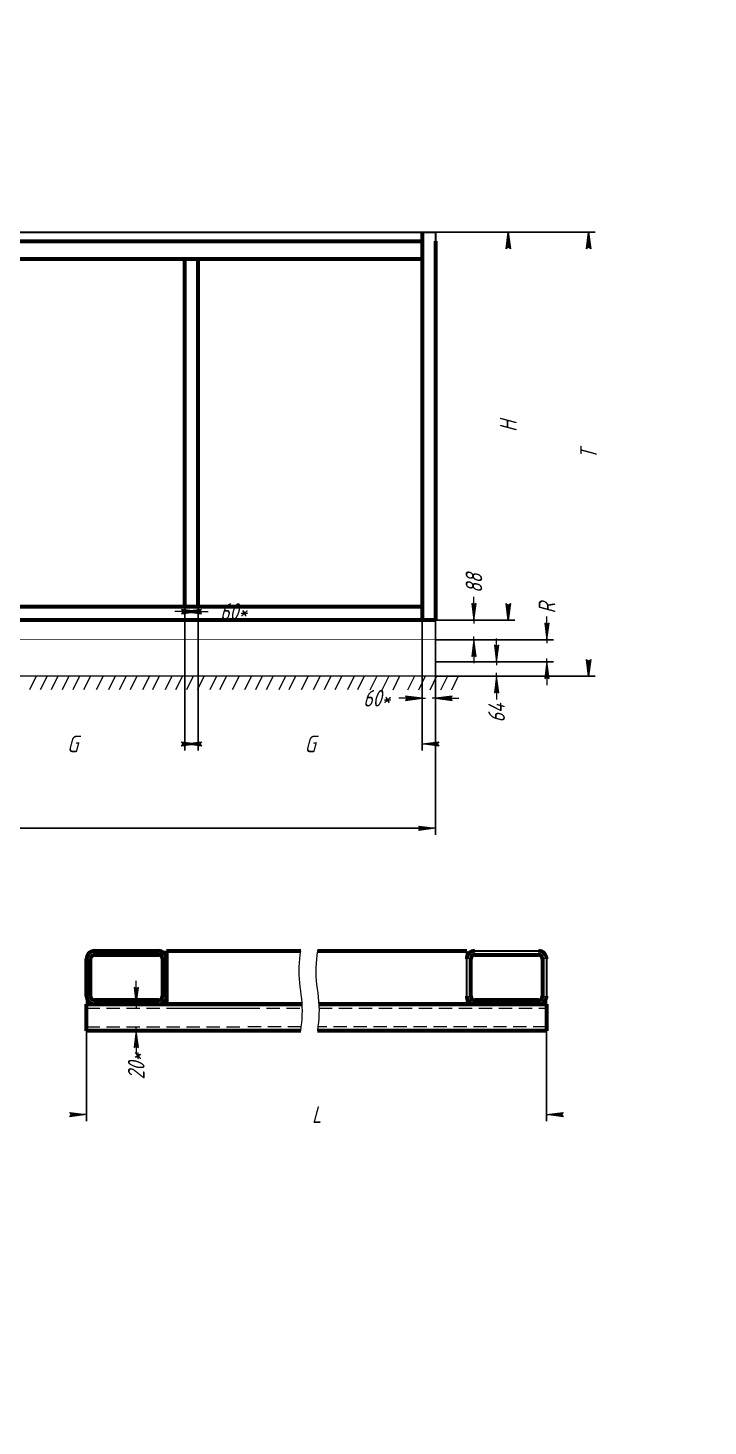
# Model space of a CAD drawing. Header units: millimetres. Extents: x 0 to 594, y 0 to 420.
# Drawn here: x 389.7 to 594, y 0 to 420 of the extents above; entities that cross this region are included whole.
import ezdxf

# ---------------------------------------------------------------- set-up
doc = ezdxf.new("R2010")
doc.units = ezdxf.units.MM
for name, pattern in [('K5LT_BASIC', [0]), ('K5LT_DASHED', [6, 4, -2]), ('K5LT_THIN', [0]), ('K5LT_THIN_INCLUDED_TO_HATCHING', [0])]:
    doc.linetypes.add(name, pattern=pattern)
for name, color, linetype, true_color in [('C', 4, 'Continuous', 0x00ffff), ('CONTOUR', 1, 'Continuous', 0xff0000), ('DIM', 6, 'Continuous', 0xff00ff), ('FOR', 7, 'Continuous', 0xffffff), ('G', 3, 'Continuous', 0x00ff00), ('R', 1, 'Continuous', 0xff0000)]:
    doc.layers.add(name, color=color, linetype=linetype, true_color=true_color)
doc.layers.add('Системный слой', color=7, linetype='Continuous')
doc.styles.add('KDIMTEXTSTYLE', font='GOST_AU.SHX', dxfattribs={"width": 0.96, "oblique": 15, "height": 5})
doc.dimstyles.new('KDIMSTYLE (0.07)', dxfattribs={"dimtxt": 5, "dimasz": 1, "dimexe": 2, "dimexo": 0, "dimgap": 1, "dimtad": 1, "dimlfac": 15, "dimtxsty": 'KDIMTEXTSTYLE', "dimsah": 1, "dimcen": 0, "dimdle": 1, "dimadec": 0, "dimazin": 0, "dimtfac": 0.667, "dimtmove": 0, "dimatfit": 3, "dimfxl": 1, "dimtvp": 1, "dimtolj": 1, "dimtzin": 0, "dimarcsym": 0})
doc.dimstyles.new('KDIMSTYLE (0.40)', dxfattribs={"dimtxt": 5, "dimasz": 1, "dimexe": 2, "dimexo": 0, "dimgap": 1, "dimtad": 1, "dimlfac": 2.5, "dimtxsty": 'KDIMTEXTSTYLE', "dimsah": 1, "dimcen": 0, "dimdle": 1, "dimadec": 0, "dimazin": 0, "dimtfac": 0.667, "dimtmove": 0, "dimatfit": 3, "dimfxl": 1, "dimtvp": 1, "dimtolj": 1, "dimtzin": 0, "dimarcsym": 0})

# ---------------------------------------------------------------- blocks, each defined once
blk = doc.blocks.new('KDIMARROW_01')
at = {"layer": 'FOR'}
blk.add_hatch(color=0, dxfattribs=at).paths.add_polyline_path([(0, 0), (-5, 0.658262491226197), (-4.5, 5.51091059616309e-16), (-5, -0.6582624912261956)])
at = {"layer": 'R', "color": 0, "linetype": 'K5LT_THIN', "lineweight": 18}
for p, q in [((-4.5, 5.51091059616309e-16), (-5, 0.658262491226197)), ((-5, 0.658262491226197), (0, 0)), ((0, 0), (-5, -0.6582624912261956)), ((-5, -0.6582624912261956), (-4.5, 5.51091059616309e-16)), ((0, 0), (-1, 0))]:
    blk.add_line(p, q, dxfattribs=at)
blk = doc.blocks.new('KDIMARROW_02')
at = {"layer": 'FOR'}
blk.add_hatch(color=0, dxfattribs=at).paths.add_polyline_path([(4.5, -5.51091059616309e-16), (5, 0.6582624912261956), (0, 0), (5, -0.658262491226197)])
at = {"layer": 'R', "color": 0, "linetype": 'K5LT_THIN', "lineweight": 18}
for p, q in [((0, 0), (-1, 0)), ((5, 0.6582624912261956), (0, 0)), ((0, 0), (5, -0.658262491226197)), ((0, 0), (7, -8.572527594031472e-16)), ((4.5, -5.51091059616309e-16), (5, 0.6582624912261956)), ((5, -0.658262491226197), (4.5, -5.51091059616309e-16))]:
    blk.add_line(p, q, dxfattribs=at)
blk = doc.blocks.new('U9')
at = {"layer": 'G', "color": 5, "linetype": 'K5LT_BASIC', "lineweight": 60, "true_color": 0x0000ff}
for p, q in [((436.8148636699734, 246.082132661504), (436.8148636699773, 350.6154659823106)), ((440.8148636699734, 246.082132661504), (440.8148636699773, 350.6154659823106))]:
    blk.add_line(p, q, dxfattribs=at)
blk = doc.blocks.new('U57')
at = {"layer": 'CONTOUR', "color": 5, "linetype": 'K5LT_BASIC', "lineweight": 60, "true_color": 0x0000ff}
for p, q in [((431.3476584883665, 142.7328359185053), (471.6718391731465, 142.7328359185053)), ((476.6718391797904, 142.7328359185053), (521.5171995815726, 142.7328359185053))]:
    blk.add_line(p, q, dxfattribs=at)
blk = doc.blocks.new('U58')
at = {"layer": 'G', "color": 5, "linetype": 'K5LT_BASIC', "lineweight": 60, "true_color": 0x0000ff}
for p, q in [((472.0828936365378, 126.7328359185053), (431.3476584883656, 126.7328359185053)), ((545.5171995817063, 126.7328359185053), (477.0826024590478, 126.7328359185053))]:
    blk.add_line(p, q, dxfattribs=at)
blk = doc.blocks.new('U59')
at = {"layer": 'R', "color": 7, "linetype": 'K5LT_DASHED', "lineweight": 18}
for p, q in [((455.3476584882264, 125.5328359185057), (472.1361772395785, 125.5328359185057)), ((477.1353304664935, 125.5328359185057), (545.5171995817063, 125.5328359185057))]:
    blk.add_line(p, q, dxfattribs=at)
blk = doc.blocks.new('U60')
at = {"layer": 'R', "color": 7, "linetype": 'K5LT_DASHED', "lineweight": 18}
for p, q in [((471.8201673263466, 119.9328359185056), (455.3476584882264, 119.9328359185056)), ((545.5171995817063, 119.9328359185056), (476.8199021252376, 119.9328359185056))]:
    blk.add_line(p, q, dxfattribs=at)
blk = doc.blocks.new('U61')
at = {"layer": 'C', "color": 5, "linetype": 'K5LT_BASIC', "lineweight": 60, "true_color": 0x0000ff}
for p, q in [((407.3476584882328, 118.7328359185053), (407.3476584882328, 126.7328359185053)), ((407.3476584882328, 126.7328359185053), (472.0828936365388, 126.7328359185053)), ((477.0826024590488, 126.7328359185053), (545.5171995817063, 126.7328359185053)), ((545.5171995817063, 126.7328359185053), (545.5171995817063, 118.7328359185053)), ((471.6718391770746, 118.7328359185053), (407.3476584882328, 118.7328359185053)), ((545.5171995817063, 118.7328359185053), (476.6718391755894, 118.7328359185053))]:
    blk.add_line(p, q, dxfattribs=at)
blk = doc.blocks.new('U56')
at = {"layer": 'CONTOUR', "color": 5, "linetype": 'K5LT_BASIC', "lineweight": 60, "true_color": 0x0000ff}
for p, q in [((407.3476584882301, 129.1328359185053), (407.3476584882301, 140.3328359185052)), ((407.3476584882328, 129.1328359185053), (407.3476584882328, 140.3328359185052))]:
    blk.add_line(p, q, dxfattribs=at)
at = {"layer": 'CONTOUR', "color": 5, "linetype": 'K5LT_BASIC', "true_color": 0x0000ff, "const_width": 0.6}
for points in [[(521.5171995815726, 142.7328359185058), (521.5171995815726, 126.7328359185053)], [(523.9171995815723, 142.7328359185055), (543.1171995817058, 142.7328359185055)], [(543.1171995817058, 142.7328359185059), (523.9171995815723, 142.7328359185059)], [(545.5171995817063, 129.1328359185055), (545.5171995817063, 140.3328359185056)], [(523.9171995815723, 126.7328359185055), (543.1171995817058, 126.7328359185055)]]:
    blk.add_lwpolyline(points, dxfattribs=at)
at = {"layer": 'G', "color": 5, "linetype": 'K5LT_BASIC', "lineweight": 60, "true_color": 0x0000ff}
for p, q in [((408.5476584882326, 129.1328359185053), (408.5476584882326, 140.3328359185052)), ((409.7476584882315, 142.7328359185058), (428.947658488366, 142.7328359185058)), ((409.7476584882315, 142.7328359185053), (428.947658488366, 142.7328359185053)), ((409.7476584882315, 141.5328359185054), (428.947658488366, 141.5328359185054)), ((430.1476584883667, 140.3328359185052), (430.1476584883667, 129.1328359185053)), ((431.3476584883665, 142.7328359185058), (431.3476584883665, 126.7328359185053)), ((431.3476584883665, 140.3328359185052), (431.3476584883665, 129.1328359185053)), ((522.7171995815725, 129.1328359185055), (522.7171995815725, 140.3328359185056)), ((523.9171995815723, 141.5328359185055), (543.1171995817058, 141.5328359185055)), ((544.3171995817065, 140.3328359185056), (544.3171995817065, 129.1328359185055)), ((428.947658488366, 127.9328359185054), (409.7476584882315, 127.9328359185054)), ((428.947658488366, 126.7328359185053), (409.7476584882315, 126.7328359185053)), ((428.947658488366, 126.7328359185053), (409.7476584882315, 126.7328359185053)), ((543.1171995817058, 127.9328359185056), (523.9171995815723, 127.9328359185056)), ((543.1171995817058, 126.7328359185055), (523.9171995815723, 126.7328359185055))]:
    blk.add_line(p, q, dxfattribs=at)
for centre, radius, start, end in [((409.7476584882324, 140.3328359185053), 2.399999999999977, 89.99999999999946, 180.0000000000005), ((409.7476584882315, 140.3328359185053), 1.199999999999986, 89.99999999999892, 180.0000000000006), ((428.947658488366, 140.3328359185053), 2.399999999999977, 0, 90.00000000000054), ((428.947658488366, 140.3328359185053), 1.199999999999986, 0, 90.0000000000011), ((523.9171995815723, 140.3328359185056), 2.4, 90, 180.0000000000005), ((523.9171995815723, 140.3328359185056), 1.200000000000063, 90.00000000000435, 179.999999999997), ((543.1171995817058, 140.3328359185056), 2.399999999999977, 0, 90), ((543.1171995817058, 140.3328359185056), 1.200000000000091, 0, 89.99999999999567), ((409.7476584882324, 129.1328359185053), 2.399999999999977, 179.9999999999995, 270.0000000000005), ((409.7476584882315, 129.1328359185054), 1.199999999999989, 179.9999999999995, 270), ((428.947658488366, 129.1328359185053), 2.399999999999977, 269.9999999999994, 0), ((428.947658488366, 129.1328359185054), 1.199999999999989, 270, 0), ((523.9171995815723, 129.1328359185055), 2.399999999999977, 179.9999999999995, 270), ((523.9171995815723, 129.1328359185055), 1.200000000000065, 180.0000000000031, 269.9999999999956), ((543.1171995817058, 129.1328359185055), 2.4, 270, 0), ((543.1171995817058, 129.1328359185055), 1.200000000000065, 270.0000000000043, 0)]:
    blk.add_arc(centre, radius, start, end, dxfattribs=at)
at = {"layer": 'R', "color": 7, "linetype": 'K5LT_DASHED', "lineweight": 18}
for p, q in [((407.3476584882328, 125.5328359185057), (455.3476584882264, 125.5328359185057)), ((435.3476584882301, 125.5328359185057), (455.3476584882264, 125.5328359185057)), ((407.3476584882328, 119.9328359185056), (455.3476584882264, 119.9328359185056))]:
    blk.add_line(p, q, dxfattribs=at)
at = {"layer": 'C'}
blk.add_blockref('U61', (0, 0), dxfattribs=at)
at = {"layer": 'CONTOUR'}
blk.add_blockref('U57', (0, 0), dxfattribs=at)
at = {"layer": 'Системный слой'}
for name in ['U58', 'U59', 'U60']:
    blk.add_blockref(name, (0, 0), dxfattribs=at)
blk = doc.blocks.new('U62')
at = {"layer": 'R', "color": 7, "linetype": 'K5LT_THIN_INCLUDED_TO_HATCHING', "lineweight": 18}
for p, q in [((471.2153321742744, 137.9328389752624), (471.2835112644425, 139.132839166258)), ((471.2835112644425, 139.132839166258), (471.3897026079612, 140.3328393572536)), ((471.3897026079612, 140.3328393572536), (471.523511452966, 141.5328395482493)), ((471.523511452966, 141.5328395482493), (471.671839173272, 142.7328359195262)), ((471.1918391839426, 136.7328387842667), (471.2153321742744, 137.9328389752624)), ((471.2153319517492, 135.5328385932712), (471.1918391839426, 136.7328387842667)), ((471.2835108411746, 134.3328384022756), (471.2153319517492, 135.5328385932712)), ((471.3897020253826, 133.1328382112799), (471.2835108411746, 134.3328384022756)), ((471.5235107681037, 131.9328380202843), (471.3897020253826, 133.1328382112799)), ((471.6718389331663, 130.7328378292887), (471.5235107681037, 131.9328380202843)), ((471.8201671217266, 129.5328376382931), (471.6718389331663, 130.7328378292887)), ((471.9539759326399, 128.3328374472975), (471.8201671217266, 129.5328376382931)), ((472.0601672230605, 127.1328372563019), (471.9539759326399, 128.3328374472975)), ((472.1283462463198, 125.9328370653063), (472.0601672230605, 127.1328372563019)), ((471.9539761268707, 121.1328363013239), (472.0601673641768, 122.3328364923195)), ((472.0601673641768, 122.3328364923195), (472.1283463205091, 123.5328366833151)), ((472.151839162485, 124.7328368743107), (472.1283462463198, 125.9328370653063)), ((472.1283463205091, 123.5328366833151), (472.151839162485, 124.7328368743107)), ((471.6718391770737, 118.7328359185053), (471.820167350058, 119.9328361103283)), ((471.820167350058, 119.9328361103283), (471.9539761268707, 121.1328363013239))]:
    blk.add_line(p, q, dxfattribs=at)
blk = doc.blocks.new('U63')
at = {"layer": 'R', "color": 7, "linetype": 'K5LT_THIN_INCLUDED_TO_HATCHING', "lineweight": 18}
for p, q in [((476.2699994917884, 138.9433654525177), (476.206527147061, 137.6802073566936)), ((476.3770174147094, 140.2065235483418), (476.2699994917884, 138.9433654525177)), ((476.5159838596646, 141.4696816441658), (476.3770174147094, 140.2065235483418)), ((476.6718391797904, 142.7328359185053), (476.5159838596646, 141.4696816441658)), ((476.206527147061, 137.6802073566936), (476.1934785961239, 136.4170492608696)), ((476.1934785961239, 136.4170492608696), (476.232267852386, 135.1538911650455)), ((476.232267852386, 135.1538911650455), (476.3186914967273, 133.8907330692214)), ((476.3186914967273, 133.8907330692214), (476.4433841833306, 132.6275749733973)), ((476.4433841833306, 132.6275749733973), (476.5928335205317, 131.3644168775733)), ((476.5928335205317, 131.3644168775733), (476.7508443485949, 130.1012587817492)), ((476.7508443485949, 130.1012587817492), (476.900293737106, 128.8381006859252)), ((476.900293737106, 128.8381006859252), (477.0249865207679, 127.574942590101)), ((477.0249865207679, 127.574942590101), (477.1114102974007, 126.311784494277)), ((477.1114102974007, 126.311784494277), (477.150199706849, 125.0486263984529)), ((477.0736791133804, 122.5223102068048), (476.9666613067202, 121.2591521109807)), ((477.1371513133945, 123.7854683026289), (477.0736791133804, 122.5223102068048)), ((477.150199706849, 125.0486263984529), (477.1371513133945, 123.7854683026289)), ((476.8276949369756, 119.9959940151566), (476.6718391755903, 118.7328359185054)), ((476.9666613067202, 121.2591521109807), (476.8276949369756, 119.9959940151566))]:
    blk.add_line(p, q, dxfattribs=at)

msp = doc.modelspace()

# ---------------------------------------------------------------- linework, layer by layer
at = {"layer": 'CONTOUR', "color": 5, "linetype": 'K5LT_BASIC', "true_color": 0x0000ff, "const_width": 0.6}
for points in [[(37.38152982850653, 356.0178039711362), (37.38152982850653, 358.6844706378028), (512.1481981655974, 358.6150195078177), (512.1481981655974, 355.9483528411511)], [(508.1481981655974, 355.9483528411511), (41.38152982851039, 356.0178039711362)]]:
    msp.add_lwpolyline(points, dxfattribs=at)
at = {"layer": 'CONTOUR', "color": 7, "linetype": 'K5LT_DASHED', "const_width": 0.18}
msp.add_lwpolyline([(512.1480430840788, 236.2150195078187), (37.38137474698806, 236.2844706378038), (37.38152982850653, 242.1511373169963), (512.1481981655974, 242.0816861870112)], close=True, dxfattribs=at)
at = {"layer": 'G', "color": 5, "linetype": 'K5LT_BASIC', "lineweight": 60, "true_color": 0x0000ff}
for p, q in [((508.1481981655974, 358.6150195078177), (508.1481981655934, 242.0816861870112)), ((226.8148684681628, 355.9492286180248), (508.1481981655953, 355.9483528411508)), ((512.1481981655974, 355.9483528411499), (512.1481981655974, 350.6150195078177)), ((41.38152982850653, 350.6844706378028), (508.1481981655934, 350.6150195078177)), ((512.1481981655974, 350.6150195078175), (512.1481981655934, 246.0816861870109)), ((508.1481981655934, 246.0816861870109), (226.8148684681609, 246.0825619638849)), ((512.1481981655934, 246.0816861870109), (512.1481981655934, 242.0816861870109)), ((508.1481981655934, 242.0816861870109), (226.8148684681609, 242.0825619638849)), ((512.1481981655934, 242.0816861870109), (508.1481981655934, 242.0816861870109))]:
    msp.add_line(p, q, dxfattribs=at)
at = {"layer": 'R', "color": 7, "linetype": 'K5LT_THIN', "lineweight": 18}
for p, q in [((512.1480430840827, 225.2816861744851), (37.38137474699374, 225.3511373044702)), ((392.2432652108685, 225.2894588510435), (390.1905507268348, 221.1227921843769)), ((395.493396477254, 225.2894588510435), (393.4406819932204, 221.1227921843769)), ((398.7435277436435, 225.2894588510435), (396.6908132596099, 221.1227921843769)), ((402.0121821697571, 225.2923245843689), (399.9594676857234, 221.1256579177022)), ((405.2623134361465, 225.2923245843689), (403.209598952113, 221.1256579177022)), ((408.5124447025322, 225.2923245843689), (406.4597302184986, 221.1256579177022)), ((412.2757545899292, 225.2923245843689), (410.2230401058955, 221.1256579177022)), ((415.9463960790931, 225.295669392434), (413.8936815950595, 221.1290027257674)), ((419.1965273454788, 225.295669392434), (417.1438128614451, 221.1290027257674)), ((422.4466586118683, 225.295669392434), (420.3939441278346, 221.1290027257674)), ((426.2099684992613, 225.295669392434), (424.1572540152277, 221.1290027257674)), ((429.1855236214549, 225.2935507925133), (427.1328091374213, 221.1268841258466)), ((432.9581979943209, 225.2901214876576), (430.9054835102872, 221.1234548209909)), ((436.1246584388701, 225.2935200011566), (434.0719439548365, 221.12685333449)), ((439.3747897052597, 225.2935200011566), (437.322075221226, 221.12685333449)), ((442.6249209716452, 225.2935200011566), (440.5722064876117, 221.12685333449)), ((446.3882308590422, 225.2935200011566), (444.3355163750085, 221.12685333449)), ((449.3637859812358, 225.2914014012359), (447.3110714972022, 221.1247347345692)), ((453.1364603541018, 225.2879720963805), (451.0837458700681, 221.1213054297138)), ((456.8589816030311, 225.2913113782066), (454.8062671189974, 221.1246447115399)), ((460.1091128694168, 225.2913113782066), (458.0563983853831, 221.1246447115399)), ((463.3592441358063, 225.2913113782066), (461.3065296517726, 221.1246447115399)), ((467.1225540231993, 225.2913113782066), (465.0698395391656, 221.1246447115399)), ((470.0981091453929, 225.2891927782858), (468.0453946613593, 221.1225261116192)), ((473.8707835182589, 225.2857634734302), (471.8180690342252, 221.1190968067635)), ((477.4791949427766, 225.2872340792615), (475.426480458743, 221.1205674125949)), ((480.7293262091662, 225.2872340792615), (478.6766117251325, 221.1205674125949)), ((483.9794574755518, 225.2872340792615), (481.9267429915182, 221.1205674125949)), ((487.7427673629487, 225.2872340792615), (485.6900528789151, 221.1205674125949)), ((490.7183224851423, 225.2851154793408), (488.6656080011087, 221.1184488126741)), ((494.4909968580083, 225.2816861744851), (492.4382823739746, 221.1150195078185)), ((498.0832472050681, 225.2816861744851), (496.0305327210344, 221.1150195078185)), ((501.3333784714538, 225.2816861744851), (499.2806639874201, 221.1150195078185)), ((505.8132149739504, 225.2816861744851), (503.7605004899167, 221.1150195078185)), ((509.0633462403399, 225.2816861744851), (507.0106317563062, 221.1150195078185)), ((512.4845370470626, 225.2816861744851), (510.431822563029, 221.1150195078185)), ((515.7346683134482, 225.2816861744851), (513.6819538294146, 221.1150195078185)), ((518.9847995798377, 225.2816861744851), (516.9320850958042, 221.1150195078185))]:
    msp.add_line(p, q, dxfattribs=at)

# ---------------------------------------------------------------- block references
at = {"layer": 'Системный слой'}
for name in ['U9', 'U56', 'U62', 'U63']:
    msp.add_blockref(name, (0, 0), dxfattribs=at)

# ---------------------------------------------------------------- dimensions: what is measured, and where the dimension line sits
at = {"layer": 'DIM', "color": 7}
for base, p1, p2, angle, location, text, override in [((558.1306550577259, 358.6150195078179), (512.1480430840827, 225.2816861744854), (512.1481981656225, 358.6150195078179), 90, (558.1306550577259, 291.9483528411516), '\\H5.0;\\W0.965;\\Q15;\\H5.0;\\W0.965;\\Q15;\\Q15;T', {"dimexo": 0, "dimblk1": 'KDIMARROW_01', "dimblk2": 'KDIMARROW_01', "dimse1": 0, "dimse2": 0, "dimclrt": 7, "dimtolj": 1}), ((534.0100774130641, 358.6150195078179), (512.1481981655934, 242.0816861870109), (512.1481981656225, 358.6150195078179), 90, (534.0100774130641, 300.3483528474144), '\\H5.0;\\W0.965;\\Q15;\\H5.0;\\W0.965;\\Q15;\\Q15;H', {"dimexo": 0, "dimblk1": 'KDIMARROW_01', "dimblk2": 'KDIMARROW_01', "dimse1": 0, "dimse2": 0, "dimclrt": 7, "dimtolj": 1}), ((545.6144289198692, 236.2150195077014), (512.1480430840788, 229.548352841152), (512.1480430841021, 236.2150195078183), 90, (545.6144289199024, 245.7125194504806), '\\H5.0;\\W0.965;\\Q15;\\H5.0;\\W0.965;\\Q15;\\Q15;R', {"dimexo": 0, "dimblk1": 'KDIMARROW_02', "dimblk2": 'KDIMARROW_02', "dimse1": 0, "dimse2": 0, "dimclrt": 7, "dimtolj": 1}), ((37.37300936017635, 179.6387029186379), (512.1481981655974, 237.8150195203443), (37.38152982855712, 237.8844706503291), 179.9916185004813, (274.7563435286966, 179.6039773536453), '\\H5.0;\\W0.965;\\Q15;\\H5.0;\\W0.965;\\Q15;\\Q15;L', {"dimexo": 0, "dimblk1": 'KDIMARROW_01', "dimblk2": 'KDIMARROW_01', "dimse1": 0, "dimse2": 0, "dimclrt": 7, "dimtolj": 1})]:
    msp.add_linear_dim(base=base, p1=p1, p2=p2, angle=angle, location=location, text=text, dimstyle='KDIMSTYLE (0.07)', override=override, dxfattribs=at).render()
for base, p1, p2, location in [((512.1481981656225, 218.6458457742353), (508.1481981655934, 286.1649883018234), (512.1481981656225, 246.0816861870117), (494.4756985089452, 218.6458457742353)), ((436.814863669985, 244.6884424081354), (440.8148636699696, 282.5537667426389), (436.814863669985, 251.342356232841), (451.4873633266468, 244.6884424081354))]:
    msp.add_linear_dim(base=base, p1=p1, p2=p2, location=location, dimstyle='KDIMSTYLE (0.07)', override={"dimexo": 0, "dimpost": '\\H5.0;\\W0.965;\\Q15;<>\\H5.0;\\W0.965;\\Q15;\\Q15;*', "dimblk1": 'KDIMARROW_02', "dimblk2": 'KDIMARROW_02', "dimse1": 0, "dimse2": 0, "dimclrt": 7, "dimtolj": 1}, dxfattribs=at).render()
for base, p1, p2, location, dimstyle, override in [((523.6804397476141, 242.0816861870105), (512.1480430840788, 236.2150195078187), (512.148198165609, 242.0816861870105), (523.6804397476141, 253.1533524256333), 'KDIMSTYLE (0.07)', {"dimexo": 0, "dimpost": '\\H5.0;\\W0.965;\\Q15;<>', "dimblk1": 'KDIMARROW_02', "dimblk2": 'KDIMARROW_02', "dimse1": 0, "dimse2": 0, "dimclrt": 7, "dimtolj": 1}), ((530.4833818117056, 229.5483528411516), (512.1480430840827, 225.2816861744854), (512.1480430840925, 229.5483528411516), (530.4833818117056, 214.2046866131761), 'KDIMSTYLE (0.07)', {"dimexo": 0, "dimpost": '\\H5.0;\\W0.965;\\Q15;<>', "dimblk1": 'KDIMARROW_02', "dimblk2": 'KDIMARROW_02', "dimse1": 0, "dimse2": 0, "dimclrt": 7, "dimtolj": 1}), ((422.2514032235777, 126.7328359185053), (435.3476584882301, 118.7328359185058), (435.3476584882301, 126.7328359185053), (422.2514032235777, 108.0603362618285), 'KDIMSTYLE (0.40)', {"dimexo": 0, "dimpost": '\\H5.0;\\W0.965;\\Q15;<>\\H5.0;\\W0.965;\\Q15;\\Q15;*', "dimblk1": 'KDIMARROW_02', "dimblk2": 'KDIMARROW_02', "dimse1": 0, "dimse2": 0, "dimclrt": 7, "dimtolj": 1})]:
    msp.add_linear_dim(base=base, p1=p1, p2=p2, angle=90, location=location, dimstyle=dimstyle, override=override, dxfattribs=at).render()
for base, p1, p2, location, text, dimstyle in [((369.4814749238061, 204.9231062937244), (436.8148636699773, 241.8150195203435), (369.48153033671, 241.8151206570147), (403.1481415904398, 204.9230557253889), '\\H5.0;\\W0.965;\\Q15;\\H5.0;\\W0.965;\\Q15;\\Q15;G', 'KDIMSTYLE (0.07)'), ((440.8148082425341, 204.9230047926582), (508.1481981655974, 241.8245998215722), (440.8148636699793, 241.8247009582434), (474.4814754903431, 204.9229542243226), '\\H5.0;\\W0.965;\\Q15;\\H5.0;\\W0.965;\\Q15;\\Q15;G', 'KDIMSTYLE (0.07)'), ((407.3476584882355, 93.55397158550295), (545.5171995817063, 134.7328359185058), (407.3476584882355, 129.132835918505), (476.4324290349705, 93.55397158550295), '\\H5.0;\\W0.965;\\Q15;\\H5.0;\\W0.965;\\Q15;\\Q15;L', 'KDIMSTYLE (0.40)')]:
    msp.add_linear_dim(base=base, p1=p1, p2=p2, location=location, text=text, dimstyle=dimstyle, override={"dimexo": 0, "dimblk1": 'KDIMARROW_01', "dimblk2": 'KDIMARROW_01', "dimse1": 0, "dimse2": 0, "dimclrt": 7, "dimtolj": 1}, dxfattribs=at).render()

doc.saveas('drawing.dxf')
